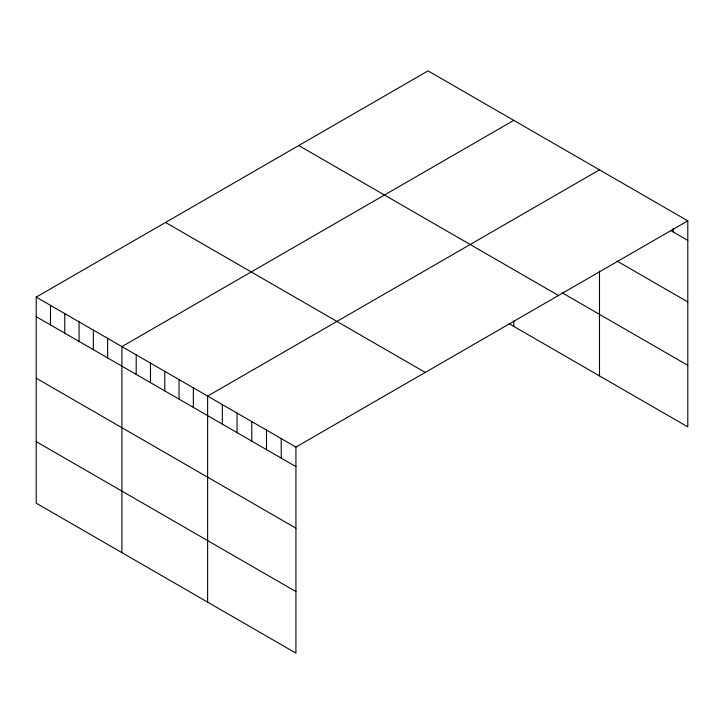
<?xml version="1.0" encoding="UTF-8"?>
<svg xmlns="http://www.w3.org/2000/svg" width="724" height="724" viewBox="0 0 724 724"><rect width="100%" height="100%" fill="white"/><g stroke="black" fill="none" stroke-linecap="round" stroke-linejoin="round"><path stroke-width="1.09" d="M687.8 220.838L295.935 447.079L295.935 653.12L36.2 503.162L36.2 297.121L428.065 70.88L687.8 220.838L687.8 426.879L509.017 323.664M513.778 120.365L121.913 346.606L121.913 552.647M599.49 169.85L207.625 396.091L207.625 602.133M671.239 230.829L687.8 240.386M616.966 261.038L687.8 301.926M562.349 292.912L687.8 365.339M298.75 145.533L558.485 295.492M165.515 222.458L425.25 372.417M36.2 297.121L295.935 447.079M36.2 316.669L295.935 466.627M36.2 378.209L295.935 528.167M36.2 441.622L295.935 591.58M673.085 228.63L673.085 231.888M599.49 271.02L599.49 375.901M513.778 320.913L513.778 326.406M281.22 438.581L281.22 458.129M266.504 430.083L266.504 449.631M251.78 421.585L251.78 441.133M237.065 413.087L237.065 432.635M222.349 404.589L222.349 424.137M193.344 387.847L193.344 407.395M179.054 379.593L179.054 399.141M164.773 371.349L164.773 390.897M150.483 363.095L150.483 382.643M136.203 354.851L136.203 374.399M107.632 338.352L107.632 357.9M93.342 330.108L93.342 349.656M79.061 321.863L79.061 341.411M64.771 313.61L64.771 333.158M50.49 305.365L50.49 324.913"/></g></svg>
